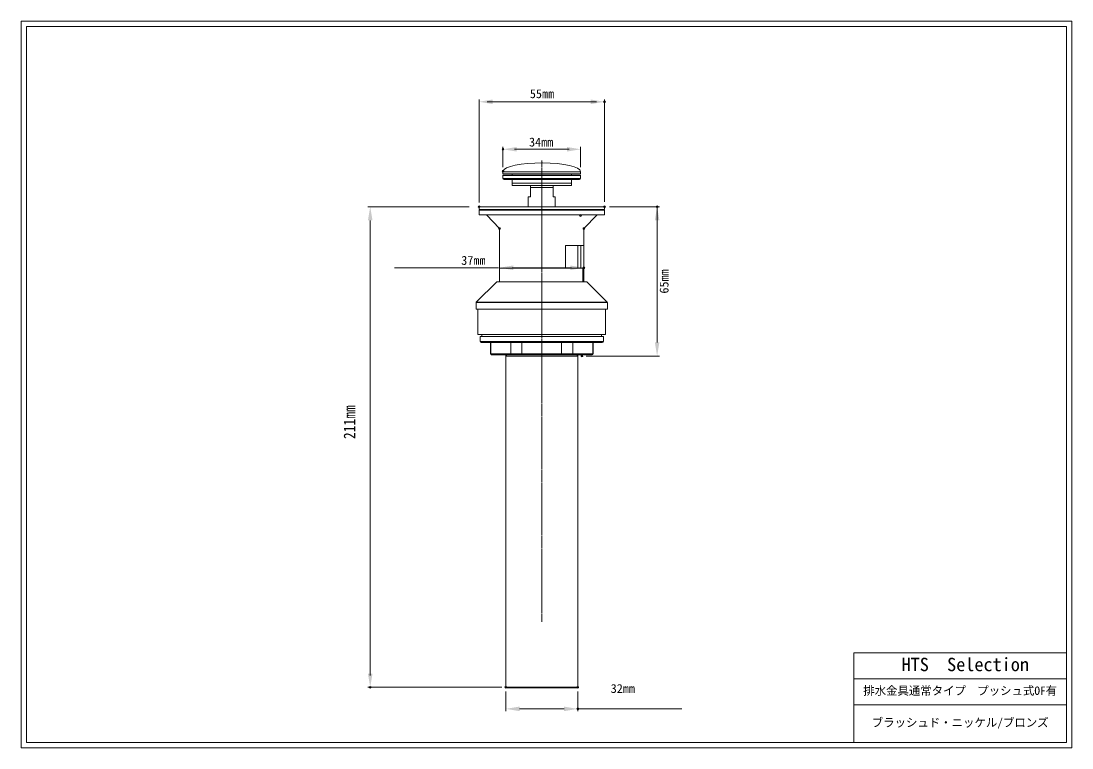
# Model space of a CAD drawing. Units: millimetres, scale not verified. Extents: x -230 to 230, y -159 to 159.
import ezdxf
from ezdxf.enums import TextEntityAlignment as Align

# ---------------------------------------------------------------- set-up
doc = ezdxf.new("R2010")
doc.units = ezdxf.units.MM
doc.header["$LTSCALE"] = 2
doc.header["$PDMODE"] = 32
doc.header["$PDSIZE"] = 0.8
doc.linetypes.add('USER1', pattern=[0.6, 0.375, -0.075, 0.075, -0.075])
doc.layers.add('0-0_0', color=7, linetype='Continuous', lineweight=18)
doc.styles.add('ＭＳ ゴシック', font='')
doc.styles.get('ＭＳ ゴシック').set_extended_font_data('MS Gothic')

msp = doc.modelspace()

# ---------------------------------------------------------------- linework, layer by layer
at = {"layer": '0-0_0'}
for p, q in [((-230.34, 159.422), (230.372, 159.422)), ((-230.34, -159.406), (-230.34, 159.422)), ((-227.905, 156.986), (227.936, 156.986)), ((-227.905, -156.97), (-227.905, 156.986)), ((227.936, -156.97), (227.936, 156.986)), ((227.936, 139.512), (227.936, 156.986)), ((230.372, -159.406), (230.372, 159.422)), ((-19.06, 93.349), (-19.06, 92.349)), ((-19.06, 92.349), (14.94, 92.349)), ((-15.06, 91.849), (-15.06, 92.349)), ((10.94, 91.849), (10.94, 92.349)), ((-19.06, 90.349), (-19.06, 91.649)), ((-19.06, 91.649), (14.94, 91.649)), ((-19.06, 90.349), (14.94, 90.349)), ((-18.86, 91.849), (14.74, 91.849)), ((-18.56, 89.849), (14.44, 89.849)), ((-15.06, 88.349), (-15.06, 89.849)), ((-15.06, 88.349), (10.94, 88.349)), ((-15.06, 88.349), (10.94, 88.349)), ((-15.06, 88.349), (-15.06, 87.349)), ((10.94, 88.349), (10.94, 89.849)), ((10.94, 88.349), (10.94, 87.349)), ((14.94, 90.349), (14.94, 91.649)), ((-15.06, 87.349), (10.94, 87.349)), ((-7.06, 82.349), (-7.06, 87.344)), ((2.94, 86.349), (-7.06, 86.349)), ((2.94, 82.349), (2.94, 87.344)), ((-7.96, 82.349), (-7.06, 82.349)), ((-7.96, 77.999), (-7.96, 82.349)), ((2.94, 82.349), (3.84, 82.349)), ((3.84, 77.999), (3.84, 82.349)), ((-29.56, 77.999), (25.44, 77.999)), ((-28.078, 76.471), (-29.56, 76.699)), ((-28.078, 76.471), (-29.56, 76.699)), ((-29.56, 76.699), (25.44, 76.699)), ((-29.56, 76.471), (25.44, 76.471)), ((-29.56, 74.471), (25.44, 74.471)), ((23.958, 76.471), (25.44, 76.699)), ((23.958, 76.471), (25.44, 76.699)), ((-20.56, 60.999), (-20.56, 68.371)), ((-20.56, 60.999), (-20.56, 68.371)), ((16.44, 60.999), (16.44, 68.371)), ((8.275, 60.995), (16.402, 60.995)), ((8.275, 50.995), (8.275, 60.995)), ((13.704, 50.995), (13.704, 60.995)), ((15.101, 50.995), (15.101, 60.995)), ((-20.56, 44.999), (-20.56, 50.999)), ((-20.56, 44.999), (-20.56, 50.999)), ((16.44, 50.999), (-20.56, 50.999)), ((16.44, 44.999), (16.44, 50.999)), ((-30.752, 36.058), (-21.81, 44.999)), ((-21.81, 44.999), (17.69, 44.999)), ((26.631, 36.058), (17.69, 44.999)), ((26.69, 35.916), (-30.81, 35.916)), ((-30.81, 32.999), (-30.81, 35.916)), ((-30.81, 32.999), (26.69, 32.999)), ((26.631, 36.058), (-30.752, 36.058)), ((-30.06, 32.999), (-30.06, 21.999)), ((25.94, 32.999), (25.94, 21.999)), ((26.69, 32.999), (26.69, 35.916)), ((25.94, 21.999), (-30.06, 21.999)), ((-29.06, 20.999), (24.94, 20.999)), ((-29.06, 18.899), (24.94, 18.899)), ((-28.31, 20.999), (-28.31, 21.999)), ((24.19, 20.999), (24.19, 21.999)), ((-28.56, 18.399), (24.44, 18.399)), ((-24.56, 18.399), (-24.56, 13.499)), ((-24.38, 13.499), (-24.38, 18.399)), ((-15.68, 13.499), (-15.68, 18.399)), ((-10.76, 13.499), (-10.76, 18.399)), ((6.64, 13.499), (6.64, 18.399)), ((11.56, 13.499), (11.56, 18.399)), ((20.26, 13.499), (20.26, 18.399)), ((20.44, 18.399), (20.44, 13.499)), ((-24.56, 13.499), (20.44, 13.499)), ((19.94, 12.999), (-24.06, 12.999)), ((-17.81, 12.999), (-17.81, -101.8)), ((-17.81, 12.499), (13.69, 12.499)), ((13.69, 12.999), (13.69, -101.8)), ((134.809, -117.606), (227.936, -117.606)), ((134.809, -117.606), (134.809, -156.97)), ((227.936, -117.606), (227.936, -156.97)), ((-17.81, -132.8), (13.69, -132.8)), ((-17.61, -133.001), (-17.81, -132.8)), ((-17.61, -133.001), (13.49, -133.001)), ((13.49, -133.001), (13.69, -132.8)), ((134.809, -129.02), (227.936, -129.02)), ((134.809, -140.434), (227.936, -140.434)), ((-230.34, -159.406), (230.372, -159.406)), ((-227.905, -156.97), (227.936, -156.97)), ((20.841, -156.97), (227.936, -156.97))]:
    msp.add_line(p, q, dxfattribs=at)
at = {"layer": '0-0_0', "color": 3}
for p, q in [((-29.56, 79.799), (-29.56, 124.992)), ((25.44, 80.128), (25.44, 124.992)), ((-26.06, 123.992), (21.94, 123.992)), ((-19.06, 95.306), (-19.06, 104.17)), ((9.94, 103.17), (-14.06, 103.17)), ((14.94, 95.306), (14.94, 104.17)), ((-33.86, 77.999), (-78.251, 77.999)), ((27.6, 77.999), (49.509, 77.999)), ((48.509, 18.499), (48.509, 77.999)), ((-77.251, 71.999), (-77.251, -95.8)), ((-20.56, 66.571), (-20.56, 50.204)), ((16.44, 66.571), (16.44, 50.204)), ((-21.06, 51.204), (-66.66, 51.204)), ((10.94, 51.204), (-15.06, 51.204)), ((17.347, 12.499), (49.509, 12.499)), ((-19.61, -132.8), (-78.251, -132.8)), ((-17.81, -134.6), (-17.81, -143.25)), ((13.69, -134.6), (13.69, -143.25)), ((-11.81, -142.25), (7.69, -142.25)), ((13.69, -142.25), (59.29, -142.25))]:
    msp.add_line(p, q, dxfattribs=at)
at = {"layer": '0-0_0', "color": 1, "linetype": 'USER1'}
msp.add_line((-2.06, -104.096), (-2.06, 98.341), dxfattribs=at)
at = {"layer": '0-0_0', "lineweight": 15}
for p, q in [((-29.56, 76.699), (-29.56, 77.999)), ((-29.56, 74.471), (-29.56, 76.471)), ((-20.56, 68.371), (-26.31, 74.471)), ((16.44, 68.371), (22.19, 74.471)), ((25.44, 76.699), (25.44, 77.999)), ((25.44, 74.471), (25.44, 76.471)), ((-17.81, -101.8), (-17.81, -132.8)), ((13.69, -101.8), (13.69, -132.8))]:
    msp.add_line(p, q, dxfattribs=at)
at = {"layer": '0-0_0', "color": 2}
for p, q in [((-20.56, 50.999), (-20.56, 44.999)), ((15.94, 50.999), (15.94, 44.999)), ((-17.56, 12.499), (-17.56, 12.999)), ((13.44, 12.499), (13.44, 12.999))]:
    msp.add_line(p, q, dxfattribs=at)
at = {"layer": '0-0_0', "color": 3, "lineweight": 20}
msp.add_line((-77.251, -95.8), (-77.251, -127.667), dxfattribs=at)
at = {"layer": '0-0_0'}
for points in [[(-19.06, 93.349), (14.94, 93.349), (14.94, 92.349)], [(-29.06, 20.999), (-29.06, 18.899), (-29.06, 20.999)], [(24.94, 20.999), (24.94, 18.899), (24.94, 20.999)], [(-24.38, 13.499), (-24.38, 13.481), (-24.379, 13.463), (-24.377, 13.445), (-24.375, 13.427), (-24.372, 13.409), (-24.368, 13.391), (-24.364, 13.374), (-24.36, 13.356), (-24.354, 13.338), (-24.348, 13.321), (-24.342, 13.304), (-24.334, 13.287), (-24.326, 13.271), (-24.318, 13.254), (-24.309, 13.238), (-24.299, 13.223), (-24.289, 13.207), (-24.278, 13.193), (-24.267, 13.178), (-24.255, 13.164), (-24.243, 13.151), (-24.23, 13.137), (-24.217, 13.125), (-24.203, 13.113), (-24.189, 13.101), (-24.174, 13.09), (-24.159, 13.08), (-24.144, 13.07), (-24.128, 13.061), (-24.112, 13.052), (-24.096, 13.044), (-24.08, 13.037)], [(-24.055, 13.027), (-24.049, 13.025), (-24.042, 13.023), (-24.036, 13.021), (-24.029, 13.019), (-24.023, 13.017), (-24.016, 13.015), (-24.01, 13.013), (-24.003, 13.012), (-23.997, 13.01), (-23.99, 13.009), (-23.983, 13.008), (-23.977, 13.006), (-23.97, 13.005), (-23.964, 13.004), (-23.957, 13.003), (-23.95, 13.002), (-23.943, 13.002), (-23.937, 13.001), (-23.93, 13.001), (-23.923, 13), (-23.917, 13), (-23.91, 12.999), (-23.903, 12.999), (-23.896, 12.999)], [(-15.68, 13.499), (-15.68, 13.485), (-15.68, 13.47), (-15.679, 13.456), (-15.678, 13.442), (-15.676, 13.427), (-15.674, 13.413), (-15.672, 13.399), (-15.67, 13.384), (-15.667, 13.37), (-15.664, 13.356), (-15.661, 13.342), (-15.657, 13.328), (-15.653, 13.314), (-15.649, 13.3), (-15.644, 13.286), (-15.639, 13.273), (-15.633, 13.259), (-15.628, 13.246), (-15.621, 13.233), (-15.615, 13.22), (-15.608, 13.207), (-15.601, 13.195), (-15.593, 13.182), (-15.586, 13.17), (-15.577, 13.158), (-15.569, 13.147), (-15.56, 13.135), (-15.55, 13.124), (-15.541, 13.113), (-15.531, 13.103), (-15.52, 13.093), (-15.51, 13.083), (-15.498, 13.074), (-15.487, 13.065), (-15.475, 13.056), (-15.463, 13.048), (-15.451, 13.041), (-15.438, 13.034), (-15.425, 13.028)], [(-15.425, 13.028), (-15.411, 13.022), (-15.397, 13.017), (-15.384, 13.012), (-15.369, 13.008), (-15.355, 13.005), (-15.341, 13.003), (-15.327, 13.001), (-15.312, 13), (-15.298, 12.999)], [(-10.76, 13.499), (-10.76, 13.49), (-10.76, 13.481), (-10.76, 13.471), (-10.76, 13.462), (-10.759, 13.453), (-10.759, 13.443), (-10.759, 13.434), (-10.759, 13.425), (-10.758, 13.415), (-10.758, 13.406), (-10.758, 13.396), (-10.757, 13.387), (-10.757, 13.378), (-10.756, 13.368), (-10.756, 13.359), (-10.755, 13.35), (-10.755, 13.341), (-10.754, 13.331), (-10.753, 13.322), (-10.753, 13.313), (-10.752, 13.303), (-10.751, 13.294), (-10.75, 13.285), (-10.749, 13.275), (-10.748, 13.266), (-10.747, 13.257), (-10.746, 13.248), (-10.745, 13.238), (-10.744, 13.229), (-10.743, 13.22), (-10.742, 13.211), (-10.74, 13.201), (-10.739, 13.192), (-10.737, 13.183), (-10.736, 13.174), (-10.734, 13.164), (-10.732, 13.155), (-10.73, 13.146), (-10.729, 13.137)], [(-10.729, 13.137), (-10.727, 13.128), (-10.724, 13.118), (-10.722, 13.109), (-10.72, 13.1), (-10.717, 13.091), (-10.715, 13.082), (-10.712, 13.074), (-10.709, 13.065), (-10.706, 13.057), (-10.702, 13.048), (-10.698, 13.039), (-10.694, 13.03), (-10.688, 13.021), (-10.682, 13.012), (-10.675, 13.006), (-10.668, 13.001), (-10.659, 12.999)], [(6.608, 13.137), (6.606, 13.128), (6.604, 13.118), (6.602, 13.109), (6.6, 13.1), (6.597, 13.091), (6.595, 13.082), (6.592, 13.074), (6.589, 13.065), (6.586, 13.057), (6.582, 13.048), (6.578, 13.039), (6.574, 13.03), (6.568, 13.021), (6.562, 13.012), (6.555, 13.006), (6.547, 13.001), (6.539, 12.999)], [(6.64, 13.499), (6.64, 13.49), (6.64, 13.481), (6.64, 13.471), (6.639, 13.462), (6.639, 13.453), (6.639, 13.443), (6.639, 13.434), (6.639, 13.425), (6.638, 13.415), (6.638, 13.406), (6.638, 13.396), (6.637, 13.387), (6.637, 13.378), (6.636, 13.368), (6.636, 13.359), (6.635, 13.35), (6.635, 13.341), (6.634, 13.331), (6.633, 13.322), (6.632, 13.313), (6.632, 13.303), (6.631, 13.294), (6.63, 13.285), (6.629, 13.275), (6.628, 13.266), (6.627, 13.257), (6.626, 13.248), (6.625, 13.238), (6.624, 13.229), (6.623, 13.22), (6.622, 13.211), (6.62, 13.201), (6.619, 13.192), (6.617, 13.183), (6.616, 13.174), (6.614, 13.164), (6.612, 13.155), (6.61, 13.146), (6.608, 13.137)], [(11.304, 13.028), (11.291, 13.022), (11.277, 13.017), (11.263, 13.012), (11.249, 13.008), (11.235, 13.005), (11.221, 13.003), (11.206, 13.001), (11.192, 13), (11.178, 12.999)], [(11.56, 13.499), (11.56, 13.485), (11.559, 13.47), (11.559, 13.456), (11.557, 13.442), (11.556, 13.427), (11.554, 13.413), (11.552, 13.399), (11.55, 13.384), (11.547, 13.37), (11.544, 13.356), (11.541, 13.342), (11.537, 13.328), (11.533, 13.314), (11.528, 13.3), (11.524, 13.286), (11.519, 13.273), (11.513, 13.259), (11.507, 13.246), (11.501, 13.233), (11.495, 13.22), (11.488, 13.207), (11.481, 13.195), (11.473, 13.182), (11.465, 13.17), (11.457, 13.158), (11.449, 13.147), (11.44, 13.135), (11.43, 13.124), (11.421, 13.113), (11.411, 13.103), (11.4, 13.093), (11.389, 13.083), (11.378, 13.074), (11.367, 13.065), (11.355, 13.056), (11.343, 13.048), (11.33, 13.041), (11.318, 13.034), (11.304, 13.028)], [(19.935, 13.027), (19.928, 13.025), (19.922, 13.023), (19.916, 13.021), (19.909, 13.019), (19.903, 13.017), (19.896, 13.015), (19.89, 13.013), (19.883, 13.012), (19.877, 13.01), (19.87, 13.009), (19.863, 13.008), (19.857, 13.006), (19.85, 13.005), (19.843, 13.004), (19.837, 13.003), (19.83, 13.002), (19.823, 13.002), (19.817, 13.001), (19.81, 13.001), (19.803, 13), (19.796, 13), (19.79, 12.999), (19.783, 12.999), (19.776, 12.999)], [(20.26, 13.499), (20.26, 13.481), (20.259, 13.463), (20.257, 13.445), (20.255, 13.427), (20.252, 13.409), (20.248, 13.391), (20.244, 13.374), (20.239, 13.356), (20.234, 13.338), (20.228, 13.321), (20.221, 13.304), (20.214, 13.287), (20.206, 13.271), (20.198, 13.254), (20.189, 13.238), (20.179, 13.223), (20.169, 13.207), (20.158, 13.193), (20.147, 13.178), (20.135, 13.164), (20.123, 13.151), (20.11, 13.137), (20.096, 13.125), (20.083, 13.113), (20.069, 13.101), (20.054, 13.09), (20.039, 13.08), (20.024, 13.07), (20.008, 13.061), (19.992, 13.052), (19.976, 13.044), (19.96, 13.037)]]:
    msp.add_lwpolyline(points, dxfattribs=at)
for centre, radius, start, end in [((-18.86, 91.649), 0.2, 90, 180), ((-18.56, 90.349), 0.5, 180, 270), ((14.44, 90.349), 0.5, 270, 0), ((14.74, 91.649), 0.2, 0, 90), ((-30.61, 35.916), 0.2, 135, 180), ((26.49, 35.916), 0.2, 0, 45), ((-28.56, 18.899), 0.5, 180, 270), ((24.44, 18.899), 0.5, 270, 0), ((-24.06, 13.499), 0.5, 180, 270), ((-23.897, 13.47), 0.47, 247.09102, 250.33614), ((19.777, 13.47), 0.47, 289.66386, 292.90898), ((19.94, 13.499), 0.5, 270, 0)]:
    msp.add_arc(centre, radius, start, end, dxfattribs=at)
at = {"layer": '0-0_0', "lineweight": 15}
msp.add_ellipse((-2.06, 93.349), major_axis=(17, 0), ratio=0.2258, start_param=6.2831853, end_param=9.3838633, dxfattribs=at)
at = {"layer": '0-0_0'}
for p in [(25.44, 123.992), (-19.06, 103.17), (-19.06, 93.506), (-29.56, 77.999), (25.44, 77.999), (48.509, 77.999), (14.94, 74.156), (-20.56, 68.371), (16.44, 68.371), (16.44, 51.204), (15.547, 12.499), (-77.251, -132.8), (-17.81, -132.8), (13.69, -132.8), (13.69, -142.25)]:
    msp.add_point(p, dxfattribs=at)
at = {"layer": '0-0_0', "color": 3}
for points in [[(-23.56, 124.992), (-23.56, 122.992), (-29.56, 123.992)], [(19.44, 124.992), (19.44, 122.992), (25.44, 123.992)], [(-13.06, 104.17), (-13.06, 102.17), (-19.06, 103.17)], [(8.94, 104.17), (8.94, 102.17), (14.94, 103.17)], [(-78.251, 71.999), (-76.251, 71.999), (-77.251, 77.999)], [(47.509, 71.999), (49.509, 71.999), (48.509, 77.999)], [(-14.56, 52.204), (-14.56, 50.204), (-20.56, 51.204)], [(10.44, 52.204), (10.44, 50.204), (16.44, 51.204)], [(47.509, 18.499), (49.509, 18.499), (48.509, 12.499)], [(-78.251, -126.8), (-76.251, -126.8), (-77.251, -132.8)], [(-11.81, -141.25), (-11.81, -143.25), (-17.81, -142.25)], [(7.69, -141.25), (7.69, -143.25), (13.69, -142.25)]]:
    msp.add_solid(points, dxfattribs=at)

# ---------------------------------------------------------------- texts
at = {"layer": '0-0_0', "style": 'ＭＳ ゴシック'}
for s, height, p in [('55㎜', 3.91, (-7.279, 124.408)), ('34㎜', 3.91, (-7.64, 103.199)), ('37㎜', 3.91, (-37.363, 51.319)), ('HTS\u3000Selection', 5.865, (155.655, -127.473)), ('32㎜', 3.91, (28.157, -136.45))]:
    msp.add_text(s, height=height, dxfattribs=at).set_placement(p, align=Align.BOTTOM_LEFT)
msp.add_text('65㎜', height=3.91, rotation=90, dxfattribs=at).set_placement((54.684, 39.883), align=Align.BOTTOM_LEFT)
at = {"layer": '0-0_0', "style": 'ＭＳ ゴシック', "width": 0.85}
msp.add_text('211㎜', height=5.132, rotation=90, dxfattribs=at).set_placement((-82.244, -23.938), align=Align.BOTTOM_LEFT)
at = {"layer": '0-0_0', "color": 4, "style": 'ＭＳ ゴシック'}
for s, p in [('排水金具通常タイプ\u3000プッシュ式OF有', (138.872, -137.227)), ('ブラッシュド・ニッケル/ブロンズ', (142.622, -151.202))]:
    msp.add_text(s, height=3.666, dxfattribs=at).set_placement(p, align=Align.BOTTOM_LEFT)

doc.saveas('drawing.dxf')
